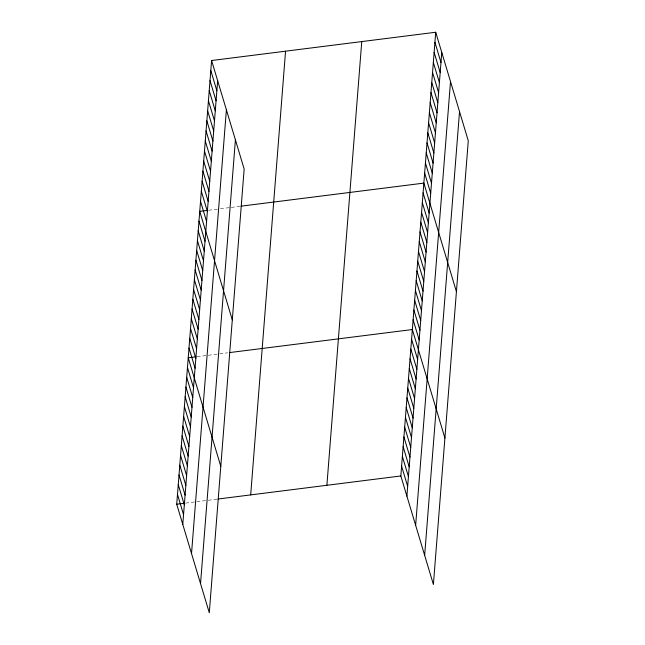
<?xml version="1.0" encoding="UTF-8"?>
<svg xmlns="http://www.w3.org/2000/svg" width="645" height="645" viewBox="0 0 645 645"><rect width="100%" height="100%" fill="white"/><g stroke="black" fill="none" stroke-linecap="round" stroke-linejoin="round"><path stroke-width="0.48" stroke-dasharray="3.23 2.42" d="M208.617 210.254L219.461 208.891M220.453 208.762L229.322 207.642M231.297 207.392L240.174 206.279M197.112 356.677L217.817 354.065M219.792 353.823L227.677 352.823M185.599 503.108L206.311 500.496M208.279 500.246L217.155 499.125"/><path stroke-width="0.97" d="M211.6 60.517L244.157 169.038L209.286 612.75L176.722 504.221L211.6 60.517L435.714 32.25L468.278 140.779L433.4 584.483L400.843 475.962L435.714 32.25M182.777 524.401L217.647 80.689M191.525 553.555L226.395 109.844M200.539 583.596L235.409 139.884M250.687 494.9L285.558 51.189M326.886 485.29L361.756 41.578M406.898 496.134L441.769 52.422M415.646 525.288L450.516 81.584M424.652 555.329L459.53 111.617M207.634 210.383L199.74 211.375L232.297 319.904M241.157 206.15L423.862 183.107L456.418 291.637M196.12 356.806L188.235 357.798L220.792 466.327M229.652 352.573L412.349 329.539L444.913 438.06M176.722 504.221L184.615 503.229M218.139 499.004L400.843 475.962M434.924 42.304L440.978 62.484M434.133 52.366L440.188 72.538M433.343 62.42L439.398 82.6M432.553 72.482L438.608 92.654M431.763 82.536L437.818 102.708M430.973 92.598L437.028 112.77M430.183 102.652L436.238 122.824M429.393 112.706L435.448 132.886M428.603 122.768L434.657 142.94M427.812 132.822L433.867 153.002M427.022 142.884L433.069 163.056M426.232 152.938L432.279 173.118M425.442 163L431.489 183.172M424.652 173.053L430.699 193.226M423.088 192.871L429.143 213.052M422.322 202.635L428.377 222.807M421.556 212.399L427.611 232.571M420.79 222.154L426.845 242.335M420.024 231.918L426.079 252.098M419.258 241.681L425.305 261.854M418.484 251.445L424.539 271.618M417.718 261.201L423.773 281.381M416.952 270.964L423.007 291.137M416.186 280.728L422.241 300.901M415.42 290.492L421.475 310.664M414.654 300.248L420.701 320.428M413.888 310.011L419.935 330.184M413.114 319.775L419.169 339.947M411.583 339.294L417.637 359.475M410.817 349.058L416.872 369.23M410.051 358.822L416.106 378.994M409.285 368.585L415.332 388.758M408.511 378.341L414.566 398.521M407.745 388.105L413.8 408.277M406.979 397.868L413.034 418.041M406.213 407.632L412.268 427.804M405.447 417.388L411.502 437.568M404.681 427.151L410.728 447.324M403.915 436.915L409.962 457.087M403.141 446.679L409.196 466.851M402.375 456.434L408.43 476.615M401.609 466.198L407.664 486.37M210.81 70.571L216.857 90.743M210.02 80.625L216.067 100.805M209.23 90.687L215.277 110.859M208.44 100.741L214.487 120.921M207.642 110.803L213.697 130.975M206.852 120.857L212.906 141.037M206.061 130.919L212.116 151.091M205.271 140.973L211.326 161.145M204.481 151.027L210.536 171.207M203.691 161.089L209.746 181.261M202.901 171.143L208.956 191.323M202.111 181.205L208.166 201.377M201.321 191.259L207.376 211.439M200.531 201.321L206.585 221.493M198.974 221.138L205.029 241.311M198.209 230.902L204.263 251.074M197.443 240.658L203.489 260.838M196.669 250.421L202.724 270.594M195.903 260.185L201.958 280.357M195.137 269.949L201.192 290.121M194.371 279.704L200.426 299.885M193.605 289.468L199.66 309.64M192.839 299.232L198.886 319.404M192.073 308.987L198.12 329.168M191.299 318.751L197.354 338.931M190.533 328.515L196.588 348.687M189.767 338.278L195.822 358.451M189.001 348.034L195.056 368.214M187.469 367.561L193.516 387.734M186.695 377.325L192.75 397.497M185.929 387.081L191.984 407.261M185.163 396.844L191.218 417.025M184.397 406.608L190.452 426.78M183.631 416.372L189.686 436.544M182.866 426.127L188.912 446.308M182.1 435.891L188.147 456.063M181.326 445.655L187.381 465.827M180.56 455.418L186.615 475.591M179.794 465.174L185.849 485.354M179.028 474.938L185.083 495.11M178.262 484.701L184.309 504.874M177.496 494.465L183.543 514.637"/></g></svg>
